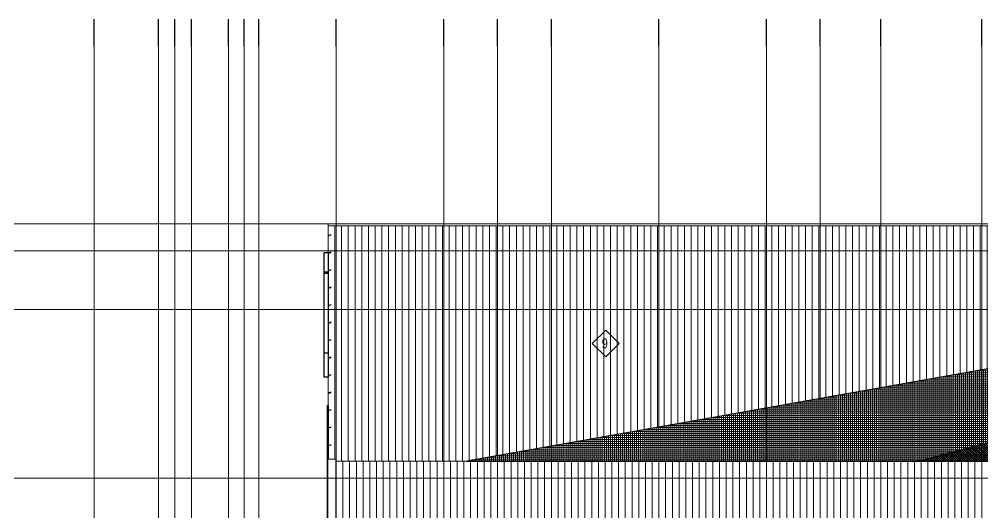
# Model space of a CAD drawing. Extents: x 692141 to 693595, y 1492301 to 1494225.
# Drawn here: x 692284.7 to 692356.3, y 1492394.3 to 1492430.9 of the extents above; entities that cross this region are included whole.
import ezdxf

# ---------------------------------------------------------------- set-up
doc = ezdxf.new("R2010")
doc.units = 0
doc.header["$MEASUREMENT"] = 0
doc.linetypes.add('Centre', pattern=[7937.5, 1587.5, -1190.625, 3968.75, -1190.625])
doc.linetypes.add('Grid Line', pattern=[5556.25, 3175, -793.75, 793.75, -793.75])
for name, color, linetype, lineweight in [('A-FLOR-LEVL', 8, 'Grid Line', 5), ('A-WALL-IDEN', 211, 'Continuous', 5), ('A-WALL-PATT', 111, 'Continuous', 5), ('S-BEAM', 12, 'Continuous', 5), ('S-GRID', 1, 'Continuous', 5)]:
    doc.layers.add(name, color=color, linetype=linetype, lineweight=lineweight)
doc.layers.add('A-WALL', color=2, linetype='Continuous')
doc.styles.add('Browallia New_3', font='Browallia New.ttf', dxfattribs={"width": 0.8, "height": 0.8})

# ---------------------------------------------------------------- blocks, each defined once
blk = doc.blocks.new('INFRA-AR_WALL TAG - INFRA-AR_WALL TAG-498248-500_ELEVATION 4')
at = {"layer": 'A-WALL-IDEN'}
for p, q in [((70546.06552934683, 33014.88714572181), (69546.06552934683, 32014.88714572183)), ((71546.06552934683, 32014.8871457218), (70546.06552934683, 33014.88714572181)), ((69546.06552934683, 32014.88714572183), (70546.0655293468, 31014.88714572182)), ((70546.0655293468, 31014.88714572182), (71546.06552934683, 32014.8871457218))]:
    blk.add_line(p, q, dxfattribs=at)
blk = doc.blocks.new('FACADE ELE 01 - FACADE ELE 01-146035-500_ELEVATION 4')
at = {"layer": 'A-WALL-PATT'}
h = blk.add_hatch(dxfattribs=at)
h.set_pattern_fill('FP_44', color=251, style=0, pattern_type=2)
h.set_pattern_definition([(0, (49899.636, 5026.897), (0, 25.815), []), (90, (49899.636, 5026.897), (-150, 9.184850993605149e-15), [])])
h.paths.add_polyline_path([(49849.63631146769, 14746.68701532906), (49899.63631146769, 14746.68701532906), (49899.63631146776, 15550.00000000003), (49874.63631146724, 15555.13940380487), (49874.63631146724, 23416.95810896779), (49899.63631146805, 23416.95810896779), (49899.63631146818, 27410.29466234683), (49849.63631146821, 27410.29466234683), (49849.63631146772, 15147.66539396833)], flags=0)
h = blk.add_hatch(dxfattribs=at)
h.set_pattern_fill('FP_43', color=47, style=0, pattern_type=2)
h.set_pattern_definition([(0, (49899.636, -10299.629), (0, 90), []), (90, (49899.636, -10299.629), (-90, 5.51091059616309e-15), [])])
h.paths.add_polyline_path([(49849.63631146763, 6800.000000000949), (49899.6363114676, 6800.000000000949), (49899.6363114676, 6850.000000000903), (49849.63631146763, 6850.000000000903)], flags=0)
h.paths.add_polyline_path([(49849.63631146763, 7950.00000000093), (49899.6363114676, 7950.00000000093), (49899.6363114676, 8000.000000000953), (49849.63631146763, 8000.000000000953)], flags=0)
at = {"layer": 'A-WALL', "color": 7}
for p, q in [((49599.63631146825, 37326.68748644325), (49599.63631146828, 38744.8459877364)), ((49899.63631146828, 38744.8459877364), (49599.63631146828, 38744.8459877364)), ((49899.63631146828, 38744.8459877364), (49899.63631146825, 37326.68748644325)), ((49599.63631146825, 34441.42911908287), (49599.63631146825, 37326.68748644325)), ((49599.63631146825, 37326.68748644325), (49899.63631146825, 37326.68748644325)), ((49899.63631146825, 37326.68748644325), (49899.63631146825, 34441.42911908287)), ((49599.63631146823, 31285.96894551019), (49599.63631146823, 37236.62021770787)), ((49599.63631146825, 34781.2164831164), (49599.63631146825, 37236.62021770787)), ((49599.63631146819, 31285.96894551018), (49599.6363114682, 37236.62021770787)), ((49599.63631146818, 31285.96894552016), (49599.63631146815, 37236.62021770784)), ((49599.63631146818, 33490.12981170227), (49599.63631146819, 37236.62021770787)), ((49599.63631146814, 31285.96894551019), (49599.63631146814, 37236.62021770787)), ((49599.63631146825, 37236.62021770787), (49899.63631146825, 37236.62021770787)), ((49899.63631146823, 37236.62021770787), (49599.63631146823, 37236.62021770787)), ((49899.63631146821, 37236.62021770787), (49599.6363114682, 37236.62021770787)), ((49599.63631146819, 37236.62021770787), (49899.63631146819, 37236.62021770787)), ((49899.63631146815, 37236.62021770784), (49599.63631146815, 37236.62021770784)), ((49599.63631146814, 37236.62021770787), (49899.63631146814, 37236.62021770787)), ((49599.63631146827, 35517.95315276446), (49599.6363114683, 36945.22527620388)), ((49899.63631146825, 37236.62021770787), (49899.63631146825, 34781.2164831164)), ((49899.63631146823, 37236.62021770787), (49899.63631146823, 31285.96894551019)), ((49899.63631146821, 37236.62021770787), (49899.63631146819, 31285.96894551018)), ((49899.63631146819, 37236.62021770787), (49899.63631146818, 33490.12981170227)), ((49899.63631146815, 37236.62021770784), (49899.63631146818, 31285.96894552016)), ((49899.63631146814, 37236.62021770787), (49899.63631146814, 31285.96894551019)), ((49899.6363114683, 36945.22527620388), (49899.63631146827, 35517.95315276446)), ((49599.63631146828, 32704.12744680336), (49599.63631146828, 35517.95315276448)), ((49599.63631146826, 34099.79465147133), (49599.63631146828, 35517.95315276447)), ((49599.6363114683, 34131.3995702489), (49599.63631146827, 35517.95315276446)), ((49599.63631146822, 33329.27459495848), (49599.6363114682, 35372.58024441702)), ((49899.63631146828, 35517.95315276448), (49899.63631146828, 32704.12744680336)), ((49899.63631146828, 35517.95315276447), (49899.63631146826, 34099.79465147133)), ((49899.63631146827, 35517.95315276446), (49899.6363114683, 34131.3995702489)), ((49899.63631146821, 35372.58024441702), (49899.63631146822, 33329.27459495848)), ((49599.63631146828, 32704.12744680336), (49599.63631146826, 34099.79465147133)), ((49599.63631146825, 31285.9689455102), (49599.63631146825, 34099.79465147132)), ((49599.63631146825, 31285.96894551019), (49599.63631146825, 33913.44857822701)), ((49599.63631146827, 32362.49297920318), (49599.6363114683, 33789.76510264372)), ((49899.63631146826, 34099.79465147133), (49899.63631146828, 32704.12744680336)), ((49899.63631146825, 34099.79465147132), (49899.63631146825, 31285.9689455102)), ((49899.63631146825, 33913.44857822701), (49899.63631146825, 31285.96894551019)), ((49899.6363114683, 33789.76510264372), (49899.63631146827, 32362.49297920318)), ((49599.63631146827, 29517.95315276449), (49599.63631146827, 32362.49297920318)), ((49599.63631146822, 31285.96894550831), (49599.63631146822, 32307.62177024018)), ((49899.63631146827, 32362.49297920318), (49899.63631146827, 29517.95315276449)), ((49899.63631146822, 32307.62177024018), (49899.63631146822, 31285.96894550831)), ((49899.63631146825, 31285.9689455102), (49599.63631146825, 31285.9689455102)), ((49899.63631146825, 31285.96894551019), (49599.63631146825, 31285.96894551019)), ((49899.63631146823, 31285.96894551019), (49599.63631146823, 31285.96894551019)), ((49899.63631146822, 31285.96894550831), (49599.63631146822, 31285.96894550831)), ((49899.63631146819, 31285.96894551018), (49599.63631146819, 31285.96894551018)), ((49899.63631146818, 31285.96894552016), (49599.63631146818, 31285.96894552016)), ((49899.63631146814, 31285.96894551019), (49599.63631146814, 31285.96894551019)), ((49899.63631146827, 29517.95315276449), (49599.63631146827, 29517.95315276449)), ((49849.63631146824, 14746.68701532904), (49849.63631146836, 27410.29466234679)), ((49849.63631146836, 27410.29466234679), (49899.63631146836, 27410.29466234679)), ((49849.63631146788, 14746.68701532903), (49849.63631146836, 27410.2946623468)), ((49899.63631146836, 27410.2946623468), (49849.63631146836, 27410.2946623468)), ((49899.63631146836, 27410.29466234679), (49899.63631146833, 23416.95810896775)), ((49899.63631146836, 27410.2946623468), (49899.63631146821, 23416.95810896776)), ((49899.63631146824, 15550.00000000002), (49899.63631146823, 14566.53342690675)), ((49899.6363114679, 15550.00000000002), (49899.63631146786, 14566.53342690675)), ((49849.63631146826, 7950.00000000093), (49849.63631146826, 8000.000000000933)), ((49849.63631146817, 7950.000000000934), (49849.63631146817, 8000.000000000939)), ((49849.63631146779, 7950.000000000942), (49849.63631146779, 8000.000000000945)), ((49849.63631146791, 7950.00000000093), (49849.63631146791, 8000.000000000933)), ((49899.63631146826, 8000.000000000933), (49899.63631146826, 7950.00000000093)), ((49899.63631146817, 8000.000000000936), (49899.63631146817, 7950.000000000932)), ((49899.63631146778, 8000.000000000945), (49899.63631146778, 7950.000000000943)), ((49899.63631146791, 8000.000000000934), (49899.63631146791, 7950.00000000093)), ((49849.63631146824, 6800.00000000095), (49849.63631146824, 6850.00000000091)), ((49849.63631146816, 6800.000000000952), (49849.63631146816, 6850.000000000913)), ((49849.63631146779, 6800.000000000957), (49849.63631146779, 6850.000000000917)), ((49849.63631146795, 6800.000000000948), (49849.63631146794, 6850.000000000909)), ((49899.63631146823, 6850.00000000091), (49899.63631146823, 6800.000000000949)), ((49899.63631146815, 6850.000000000911), (49899.63631146815, 6800.000000000953)), ((49899.63631146778, 6850.000000000917), (49899.63631146778, 6800.000000000957)), ((49899.63631146794, 6850.000000000909), (49899.63631146795, 6800.000000000948))]:
    blk.add_line(p, q, dxfattribs=at)
blk = doc.blocks.new('FACADE ELE 04 - FACADE ELE 04-176607-500_ELEVATION 4')
at = {"layer": 'A-WALL-PATT'}
h = blk.add_hatch(dxfattribs=at)
h.set_pattern_fill('FP_47', color=251, style=0, pattern_type=2)
h.set_pattern_definition([(0, (169999.624, 14438.658), (0, 150), []), (90, (169999.624, 14438.658), (-150, 9.184850993605149e-15), [])])
h.paths.add_polyline_path([(93878.35122885933, 23279.7742914437), (158999.6361100686, 40749.99999999999), (60205.02366991722, 23279.7742914437), (89109.42331724096, 23279.7742914437)], flags=0)
h = blk.add_hatch(dxfattribs=at)
h.set_pattern_fill('FP_46', color=49, style=0, pattern_type=2)
h.set_pattern_definition([(45, (185214.49, 18382), (-84.8528137423857, 84.8528137423857), []), (135, (185214.49, 18382), (-84.8528137423857, -84.85281374238569), [])])
h.paths.add_polyline_path([(93878.35122885903, 23279.77429144363), (158999.6361100688, 23279.7742914437), (158999.6361100688, 40750.00000000006), (156093.140786787, 39970.26831302212)], flags=0)
at = {"layer": 'A-WALL', "color": 7}
for p, q in [((158999.6361100686, 40749.99999999993), (60205.02366991735, 23279.77429144368)), ((158999.6361100688, 40750.00000000001), (93878.35122885916, 23279.7742914436)), ((93878.35122885944, 23279.77429144367), (158999.6361100686, 40749.99999999994)), ((60205.02366991735, 23279.77429144368), (93878.35122885944, 23279.77429144368)), ((93878.35122885916, 23279.7742914436), (158999.6361100688, 23279.77429144368))]:
    blk.add_line(p, q, dxfattribs=at)
blk = doc.blocks.new('Construction_Beams-_-Lintels_Lindab_Z-HU - Lindab Z 250_1_5-2179382-500_ELEVATION 4')
at = {"layer": 'S-BEAM', "color": 90, "lineweight": 9}
for p, q in [((49949.63631146807, 24461.99999999698), (49949.63631146807, 24399.99999999698)), ((50098.63631146807, 24461.99999999698), (49949.63631146807, 24461.99999999698)), ((49973.63631146808, 24399.99999999698), (49949.63631146807, 24399.99999999698)), ((49951.13631146807, 24460.49999999698), (49951.13631146807, 24401.49999999698)), ((50101.63631146807, 24460.49999999698), (49951.13631146807, 24460.49999999698)), ((49973.63631146808, 24401.49999999698), (49951.13631146807, 24401.49999999698)), ((49973.63631146808, 24401.49999999698), (49973.63631146808, 24399.99999999698)), ((50069.63631146807, 24518.49999999698), (50069.63631146807, 24516.99999999698)), ((50101.63631146807, 24518.49999999698), (50069.63631146807, 24518.49999999698)), ((50098.63631146807, 24516.99999999698), (50069.63631146807, 24516.99999999698)), ((50098.63631146807, 24516.99999999698), (50098.63631146807, 24461.99999999698)), ((50101.63631146807, 24518.49999999698), (50101.63631146807, 24460.49999999698))]:
    blk.add_line(p, q, dxfattribs=at)

msp = doc.modelspace()

# ---------------------------------------------------------------- hatches: boundary and pattern name
at = {"layer": 'A-WALL-PATT'}
h = msp.add_hatch(dxfattribs=at)
h.set_pattern_fill('FP_34', color=8, scale=0.001, style=0, pattern_type=2)
h.set_pattern_definition([(90, (692416.6580524234, 1492388.213383746), (-0.5, 3.061616997868383e-17), [])])
h.paths.add_polyline_path([(692308.2330527348, 1492398.093158038), (692317.9634400932, 1492398.093158038), (692416.7580525334, 1492415.563383746), (692307.8580527348, 1492415.563383746), (692307.8580527348, 1492398.230341855), (692308.2330527348, 1492398.230341855)], flags=0)
h = msp.add_hatch(dxfattribs=at)
h.set_pattern_fill('FP_52', color=8, scale=0.001, style=0, pattern_type=2)
h.set_pattern_definition([(90, (692257.7584164233, 1492386.557350747), (-0.5, 3.061616997868383e-17), [])])
h.paths.add_polyline_path([(692459.9028629705, 1492390.563383746), (692524.3030527348, 1492390.56419432), (692524.3030527348, 1492399.965411677), (692506.9540527348, 1492399.965411677), (692506.9540527348, 1492395.542887532), (692506.7440527348, 1492395.144409653), (692505.7720527349, 1492395.144409653), (692505.5620527348, 1492395.542887532), (692505.5620527348, 1492399.965411677), (692482.9540527348, 1492399.965411677), (692482.9540527348, 1492395.542887532), (692482.7440527348, 1492395.144409653), (692481.7720527349, 1492395.144409653), (692481.5620527348, 1492395.542887532), (692481.5620527348, 1492399.965411677), (692458.9540527348, 1492399.965411677), (692458.9540527348, 1492395.542887532), (692458.7440527348, 1492395.144409653), (692457.7720527349, 1492395.144409653), (692457.5620527348, 1492395.542887532), (692457.5620527348, 1492399.965411677), (692434.9540527348, 1492399.965411677), (692434.9540527348, 1492395.542887532), (692434.7440527348, 1492395.144409653), (692433.7720527349, 1492395.144409653), (692433.5620527348, 1492395.542887532), (692433.5620527348, 1492399.965411677), (692416.7580525334, 1492399.965411677), (692416.7580525334, 1492398.093158038), (692308.2330527349, 1492398.093158038), (692308.2330527349, 1492390.563383746), (692459.0084164233, 1492390.563383746)], flags=0)
h.paths.add_polyline_path([(692459.0084164233, 1492390.779102007), (692457.5084164233, 1492390.779102007), (692457.5084164233, 1492395.119454575), (692459.0084164233, 1492395.119454575), (692459.0084164233, 1492390.78876573)], flags=0)
h.paths.add_polyline_path([(692434.7839689194, 1492390.779102007), (692433.5084164233, 1492390.779102007), (692433.5084164233, 1492395.119454575), (692435.0084164233, 1492395.119454575), (692435.0084164233, 1492390.779102007)], flags=0)
h.paths.add_polyline_path([(692505.5084164233, 1492390.779102007), (692505.5084164233, 1492395.119454575), (692507.0084164233, 1492395.119454575), (692507.0084164233, 1492390.779102007), (692505.9541687308, 1492390.779102007)], flags=0)
h.paths.add_polyline_path([(692483.0084164233, 1492390.779102007), (692481.5084164233, 1492390.779102007), (692481.5084164233, 1492395.119454575), (692483.0084164233, 1492395.119454575), (692483.0084164233, 1492390.78876573)], flags=0)

# ---------------------------------------------------------------- linework, layer by layer
at = {"layer": 'A-FLOR-LEVL', "linetype": 'Centre'}
for p, q in [((692278.3000830481, 1492415.713383747), (692547.7862502306, 1492415.713383747)), ((692278.3000830481, 1492413.713383747), (692547.7862502306, 1492413.713383747)), ((692278.3000830481, 1492409.363383746), (692560.6127420912, 1492409.363383746)), ((692278.3000830481, 1492396.813383746), (692547.7862502306, 1492396.813383746))]:
    msp.add_line(p, q, dxfattribs=at)
at = {"layer": 'A-WALL-PATT', "color": 8}
for p, q in [((692307.6530527348, 1492415.713383746), (692416.7630525334, 1492415.713383746)), ((692307.6530527348, 1492415.713383746), (692307.6530527348, 1492415.563383746)), ((692416.7630525334, 1492415.563383746), (692307.6530527348, 1492415.563383746)), ((692307.6580527348, 1492398.230341855), (692307.6580527348, 1492415.563383746)), ((692307.8580527348, 1492415.563383746), (692307.6580527348, 1492415.563383746)), ((692416.7580525334, 1492415.563383746), (692307.8580527348, 1492415.563383746)), ((692308.2130527348, 1492415.713383746), (692416.1580527348, 1492415.713383746)), ((692416.1580527348, 1492415.563383746), (692308.2130527348, 1492415.563383746)), ((692308.2330527348, 1492398.230341855), (692307.6330527348, 1492398.230341855)), ((692307.6330527348, 1492398.230341855), (692307.6330527348, 1492390.564147714)), ((692308.2330527348, 1492390.564147714), (692308.2330527348, 1492398.230341855)), ((692416.5580527348, 1492398.093158038), (692308.2330527349, 1492398.093158038)), ((692308.2330527348, 1492398.093158038), (692416.7580525334, 1492398.093158038))]:
    msp.add_line(p, q, dxfattribs=at)
at = {"layer": 'S-GRID', "lineweight": 25}
for p, q in [((692290.2580527348, 1492428.913383747), (692290.2580527348, 1492430.913383747)), ((692295.0580527348, 1492428.913383747), (692295.0580527348, 1492430.913383747)), ((692296.2580527348, 1492428.913383747), (692296.2580527348, 1492430.913383747)), ((692297.5081710422, 1492428.913383747), (692297.5081710422, 1492430.913383747)), ((692300.2581710422, 1492428.913383747), (692300.2581710422, 1492430.913383747)), ((692301.4081710421, 1492428.913383747), (692301.4081710421, 1492430.913383747)), ((692302.5080527348, 1492428.913383747), (692302.5080527348, 1492430.913383747)), ((692308.2580527348, 1492428.913383747), (692308.2580527348, 1492430.913383747)), ((692316.2580527348, 1492428.913383747), (692316.2580527348, 1492430.913383747)), ((692320.2580527348, 1492428.913383747), (692320.2580527348, 1492430.913383747)), ((692324.2580527348, 1492428.913383747), (692324.2580527348, 1492430.913383747)), ((692332.2580527348, 1492428.913383747), (692332.2580527348, 1492430.913383747)), ((692340.2580527348, 1492428.913383747), (692340.2580527348, 1492430.913383747)), ((692344.2580527348, 1492428.913383747), (692344.2580527348, 1492430.913383747)), ((692348.7580527348, 1492428.913383747), (692348.7580527348, 1492430.913383747)), ((692356.2580527348, 1492428.913383747), (692356.2580527348, 1492430.913383747))]:
    msp.add_line(p, q, dxfattribs=at)
at = {"layer": 'S-GRID', "linetype": 'Grid Line'}
for p, q in [((692290.2580527348, 1492366.092463748), (692290.2580527348, 1492428.913383747)), ((692295.0580527348, 1492366.092463748), (692295.0580527348, 1492428.913383747)), ((692296.2580527348, 1492366.092463748), (692296.2580527348, 1492428.913383747)), ((692297.5081710422, 1492359.597277335), (692297.5081710422, 1492428.913383747)), ((692300.2581710422, 1492359.597277335), (692300.2581710422, 1492428.913383747)), ((692301.4081710421, 1492359.597277335), (692301.4081710421, 1492428.913383747)), ((692302.5080527348, 1492359.597277335), (692302.5080527348, 1492428.913383747)), ((692308.2580527348, 1492366.092463748), (692308.2580527348, 1492428.913383747)), ((692316.2580527348, 1492366.092463748), (692316.2580527348, 1492428.913383747)), ((692320.2580527348, 1492366.092463748), (692320.2580527348, 1492428.913383747)), ((692324.2580527348, 1492366.092463748), (692324.2580527348, 1492428.913383747)), ((692332.2580527348, 1492366.092463748), (692332.2580527348, 1492428.913383747)), ((692340.2580527348, 1492366.092463748), (692340.2580527348, 1492428.913383747)), ((692344.2580527348, 1492366.092463748), (692344.2580527348, 1492428.913383747)), ((692348.7580527348, 1492366.092463748), (692348.7580527348, 1492428.913383747)), ((692356.2580527348, 1492366.092463748), (692356.2580527348, 1492428.913383747))]:
    msp.add_line(p, q, dxfattribs=at)

# ---------------------------------------------------------------- block references
at = {"color": 90, "lineweight": 9, "xscale": 0.001, "yscale": 0.001, "zscale": 0.001}
for p in [(692257.7584164233, 1492390.413383747), (692257.7584164233, 1492389.113383746), (692257.7584164233, 1492387.813383746), (692257.7584164233, 1492386.513383746), (692257.7584164233, 1492385.213383746), (692257.7584164233, 1492383.913383747), (692257.7584164233, 1492382.613383746), (692257.7584164233, 1492381.313383746), (692257.7584164233, 1492380.013383746), (692257.7584164233, 1492378.713383746), (692257.7584164233, 1492377.413383747), (692257.7584164233, 1492376.113383746), (692257.7584164233, 1492374.813383746)]:
    msp.add_blockref('Construction_Beams-_-Lintels_Lindab_Z-HU - Lindab Z 250_1_5-2179382-500_ELEVATION 4', p, dxfattribs=at)
at = {"layer": 'A-WALL-PATT', "color": 8, "xscale": 0.001, "yscale": 0.001, "zscale": 0.001}
for name in ['FACADE ELE 04 - FACADE ELE 04-176607-500_ELEVATION 4', 'FACADE ELE 01 - FACADE ELE 01-146035-500_ELEVATION 4', 'INFRA-AR_WALL TAG - INFRA-AR_WALL TAG-498248-500_ELEVATION 4']:
    msp.add_blockref(name, (692257.7584164233, 1492374.813383746), dxfattribs=at)

# ---------------------------------------------------------------- texts
at = {"layer": 'A-WALL-PATT', "color": 8, "insert": (692328.0087932692, 1492407.211390421), "char_height": 0.749999999999999, "width": 0.6814343749999991, "attachment_point": 1, "style": 'Browallia New_3'}
msp.add_mtext('9', dxfattribs=at)

doc.saveas('drawing.dxf')
